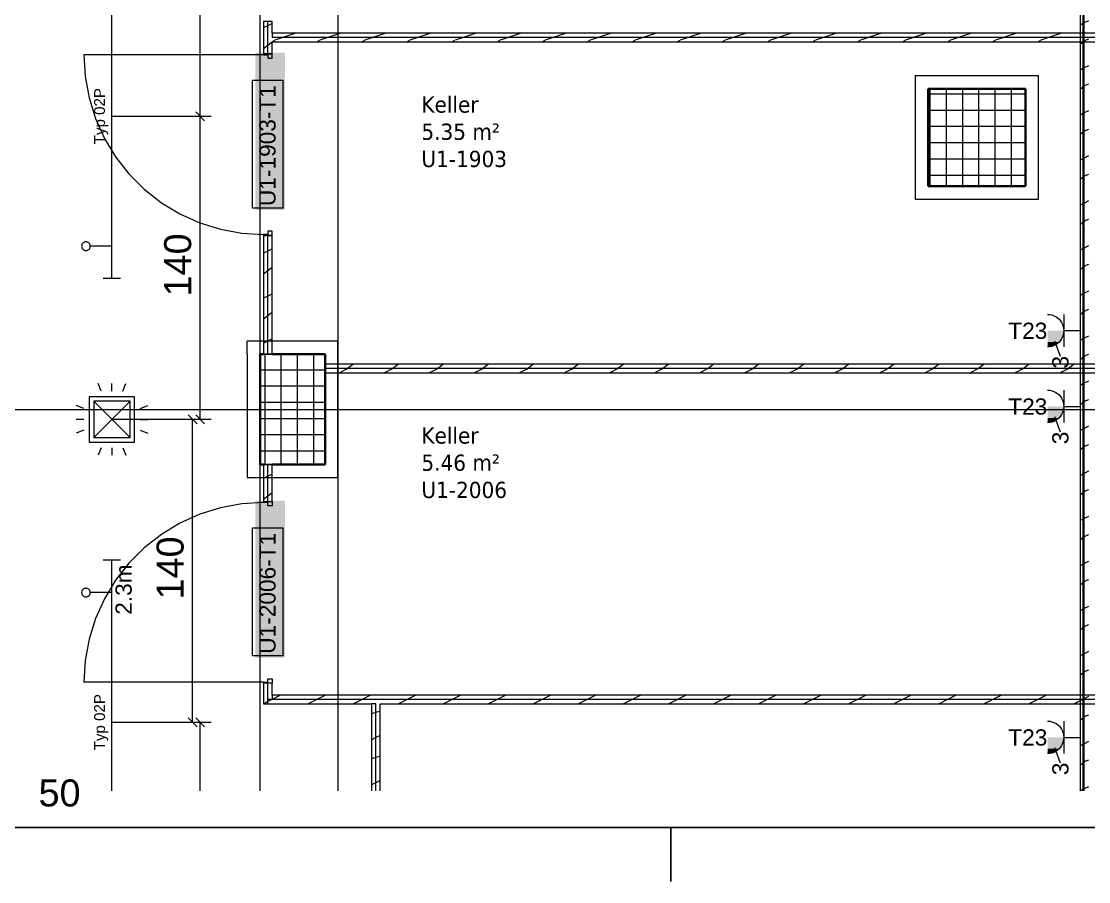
# Model space of a CAD drawing. Extents: x -1067 to 613, y -179 to 712.
# Drawn here: x -77.5 to 21.2, y -179.5 to -100 of the extents above; entities that cross this region are included whole.
import ezdxf
from ezdxf.lldxf.tags import DXFTag

# ---------------------------------------------------------------- set-up
doc = ezdxf.new("R2010")
doc.units = 0
doc.layers.get('0').update_dxf_attribs({"lineweight": 13})
for name, color, linetype, lineweight in [('A-AREA-____-IDEN', 7, 'Continuous', 5), ('A-DOOR-____-IDEN', 7, 'Continuous', 5), ('A-DOOR-FRAM-MCUT', 7, 'Continuous', 9), ('A-DOOR-OPNG-OTLN', 7, 'Continuous', 9), ('A-FLOR-____-OVHD', 7, 'Strichpunkt - Fein', 9), ('A-WALL-____-MCUT', 7, 'Continuous', 35), ('A-WALL-____-PATT', 7, 'Continuous', 35), ('A-WALL-FNSH-MCUT', 7, 'Continuous', 35), ('S-COLS-____-MCUT', 7, 'Continuous', 35), ('S-COLS-____-OTLN', 7, 'Continuous', 9), ('S-GRID-____-OTLN', 7, 'Continuous', 5)]:
    doc.layers.add(name, color=color, linetype=linetype, lineweight=lineweight)
for name, color, linetype, lineweight, true_color in [('A-DETL-____-OTLN', 5, 'Continuous', 9, 0x0000ff), ('EL01_VVV_Mass', 7, 'Continuous', 13, 0xb2b200), ('EL01_WAN_Kraft', 1, 'Continuous', 13, 0xff0000), ('EL01_WAN_Leuchten', 7, 'Continuous', 13, 0x0080ff), ('EL01_WAN_Leuchtentyp', 7, 'Continuous', 13, 0x0099ff), ('EL01_WAN_Licht', 7, 'Continuous', 13, 0x0080ff)]:
    doc.layers.add(name, color=color, linetype=linetype, lineweight=lineweight, true_color=true_color)
doc.styles.get("Standard").update_dxf_attribs({"font": 'arial.ttf'})
tags = doc.linetypes.add('_Rasterlinie_', pattern=[0.375, 0.2, -0.05, 0.075, -0.05]).pattern_tags.tags
tags[10:11] = [DXFTag(74, 4), DXFTag(75, 0), DXFTag(340, '0'), DXFTag(46, 1.0), DXFTag(50, 0.0), DXFTag(44, 0.0), DXFTag(45, 0.0)]
tags[8:9] = [DXFTag(74, 4), DXFTag(75, 0), DXFTag(340, '0'), DXFTag(46, 1.0), DXFTag(50, 0.0), DXFTag(44, 0.0), DXFTag(45, 0.0)]
tags[6:7] = [DXFTag(74, 4), DXFTag(75, 0), DXFTag(340, '0'), DXFTag(46, 1.0), DXFTag(50, 0.0), DXFTag(44, 0.0), DXFTag(45, 0.0)]
tags[4:5] = [DXFTag(74, 4), DXFTag(75, 0), DXFTag(340, '0'), DXFTag(46, 1.0), DXFTag(50, 0.0), DXFTag(44, 0.0), DXFTag(45, 0.0)]
tags = doc.linetypes.add('_Strichliert - Fein_', pattern=[0.15, 0.1, -0.05]).pattern_tags.tags
tags[6:7] = [DXFTag(74, 4), DXFTag(75, 0), DXFTag(340, '0'), DXFTag(46, 1.0), DXFTag(50, 0.0), DXFTag(44, 0.0), DXFTag(45, 0.0)]
tags[4:5] = [DXFTag(74, 4), DXFTag(75, 0), DXFTag(340, '0'), DXFTag(46, 1.0), DXFTag(50, 0.0), DXFTag(44, 0.0), DXFTag(45, 0.0)]
tags = doc.linetypes.add('Strichpunkt - Fein', pattern=[0.2, 0.1, -0.05, 0, -0.05]).pattern_tags.tags
tags[10:11] = [DXFTag(74, 4), DXFTag(75, 0), DXFTag(340, '0'), DXFTag(46, 1.0), DXFTag(50, 0.0), DXFTag(44, 0.0), DXFTag(45, 0.0)]
tags[8:9] = [DXFTag(74, 4), DXFTag(75, 0), DXFTag(340, '0'), DXFTag(46, 1.0), DXFTag(50, 0.0), DXFTag(44, 0.0), DXFTag(45, 0.0)]
tags[6:7] = [DXFTag(74, 4), DXFTag(75, 0), DXFTag(340, '0'), DXFTag(46, 1.0), DXFTag(50, 0.0), DXFTag(44, 0.0), DXFTag(45, 0.0)]
tags[4:5] = [DXFTag(74, 4), DXFTag(75, 0), DXFTag(340, '0'), DXFTag(46, 1.0), DXFTag(50, 0.0), DXFTag(44, 0.0), DXFTag(45, 0.0)]

# ---------------------------------------------------------------- blocks, each defined once
blk = doc.blocks.new('Referenz-A0UNPC4Q6I', base_point=(-1062.181, -175.856))
at = {"layer": 'A-DETL-____-OTLN', "color": 0, "linetype": '_Strichliert - Fein_', "ltscale": 0.13}
blk.add_line((-56.597, -130.724), (-56.597, -129.524), dxfattribs=at)
at = {"layer": 'A-DOOR-____-IDEN', "color": 0, "linetype": 'Continuous', "ltscale": 0.13}
for p, q in [((-56.088, -117.225), (-56.088, -105.385)), ((-56.088, -105.385), (-53.308, -105.385)), ((-53.308, -105.385), (-53.308, -117.225)), ((-53.308, -117.225), (-56.088, -117.225)), ((-56.088, -158.607), (-56.088, -146.767)), ((-56.088, -146.767), (-53.308, -146.767)), ((-53.308, -146.767), (-53.308, -158.607)), ((-53.308, -158.607), (-56.088, -158.607))]:
    blk.add_line(p, q, dxfattribs=at)
at = {"layer": 'A-DOOR-____-IDEN', "color": 7, "linetype": 'Continuous', "ltscale": 0.13, "true_color": 0xffffff}
for points in [[(-55.845, -117.4), (-53.086, -117.4), (-55.845, -102.861)], [(-53.086, -117.4), (-55.845, -102.861), (-53.086, -102.861)], [(-55.845, -158.782), (-53.086, -158.782), (-55.845, -144.243)], [(-53.086, -158.782), (-55.845, -144.243), (-53.086, -144.243)]]:
    blk.add_solid(points, dxfattribs=at)
at = {"layer": 'A-DOOR-FRAM-MCUT', "color": 0, "linetype": 'Continuous', "ltscale": 0.13}
for p, q in [((-55.097, -102.952), (-55.097, -103.052)), ((-54.297, -102.952), (-55.097, -102.952)), ((-55.097, -103.052), (-54.697, -103.052)), ((-54.697, -103.052), (-54.697, -103.352)), ((-54.697, -103.352), (-54.297, -103.352)), ((-54.297, -103.352), (-54.297, -102.952)), ((-54.297, -119.352), (-54.697, -119.352)), ((-54.697, -119.352), (-54.697, -119.652)), ((-54.297, -119.752), (-54.297, -119.352)), ((-55.097, -119.652), (-55.097, -119.752)), ((-54.697, -119.652), (-55.097, -119.652)), ((-55.097, -119.752), (-54.297, -119.752)), ((-55.097, -144.333), (-54.297, -144.333)), ((-55.097, -144.433), (-55.097, -144.333)), ((-54.697, -144.433), (-55.097, -144.433)), ((-54.697, -144.733), (-54.697, -144.433)), ((-54.297, -144.733), (-54.697, -144.733)), ((-54.297, -144.333), (-54.297, -144.733)), ((-54.697, -160.733), (-54.297, -160.733)), ((-54.697, -161.033), (-54.697, -160.733)), ((-54.297, -160.733), (-54.297, -161.133)), ((-55.097, -161.033), (-54.697, -161.033)), ((-55.097, -161.133), (-55.097, -161.033)), ((-54.297, -161.133), (-55.097, -161.133))]:
    blk.add_line(p, q, dxfattribs=at)
at = {"layer": 'A-DOOR-OPNG-OTLN', "color": 0, "linetype": 'Continuous', "ltscale": 0.13}
for p, q in [((-55.097, -103.052), (-71.697, -103.052)), ((-71.697, -103.052), (-71.576, -105.052)), ((-71.576, -105.052), (-71.215, -107.024)), ((-71.215, -107.024), (-70.618, -108.938)), ((-70.618, -108.938), (-69.796, -110.766)), ((-69.796, -110.766), (-68.759, -112.481)), ((-68.759, -112.481), (-67.522, -114.059)), ((-67.522, -114.059), (-66.105, -115.477)), ((-66.105, -115.477), (-64.527, -116.713)), ((-64.527, -116.713), (-62.811, -117.75)), ((-62.811, -117.75), (-60.983, -118.573)), ((-60.983, -118.573), (-59.07, -119.169)), ((-59.07, -119.169), (-57.098, -119.531)), ((-57.098, -119.531), (-55.097, -119.652)), ((-59.07, -144.916), (-60.983, -145.512)), ((-57.098, -144.554), (-59.07, -144.916)), ((-55.097, -144.433), (-57.098, -144.554)), ((-60.983, -145.512), (-62.811, -146.335)), ((-62.811, -146.335), (-64.527, -147.372)), ((-64.527, -147.372), (-66.105, -148.608)), ((-66.105, -148.608), (-67.522, -150.026)), ((-67.522, -150.026), (-68.759, -151.604)), ((-68.759, -151.604), (-69.796, -153.319)), ((-69.796, -153.319), (-70.618, -155.147)), ((-70.618, -155.147), (-71.215, -157.061)), ((-71.215, -157.061), (-71.576, -159.032)), ((-71.576, -159.032), (-71.697, -161.033)), ((-55.097, -161.033), (-71.697, -161.033))]:
    blk.add_line(p, q, dxfattribs=at)
at = {"layer": 'A-FLOR-____-OVHD', "color": 0, "linetype": 'Strichpunkt - Fein', "ltscale": 0.13}
for p, q in [((-48.197, 288.576), (-48.197, -171.085)), ((16.553, -104.974), (5.153, -104.974)), ((5.153, -104.974), (5.153, -116.374)), ((16.553, -116.374), (16.553, -104.974)), ((5.153, -116.374), (16.553, -116.374)), ((-48.197, -129.524), (-56.597, -129.524)), ((-48.197, -142.124), (-48.197, -129.524)), ((-56.597, -130.724), (-56.597, -142.124)), ((-56.597, -142.124), (-48.197, -142.124))]:
    blk.add_line(p, q, dxfattribs=at)
at = {"layer": 'A-WALL-____-MCUT', "color": 0, "linetype": 'Continuous', "lineweight": 9, "ltscale": 0.13}
for p, q in [((20.803, -171.085), (20.803, -14.624)), ((-54.697, -102.952), (-54.697, -99.952)), ((-54.297, -101.052), (-54.297, -101.452)), ((100.103, -101.452), (-54.297, -101.452)), ((-54.697, -130.724), (-54.697, -119.752)), ((-55.097, -130.724), (-54.297, -130.724)), ((100.103, -132.042), (-49.397, -132.042)), ((-54.297, -140.924), (-55.097, -140.924)), ((-54.697, -144.333), (-54.697, -140.924)), ((-54.697, -163.033), (-54.697, -161.133)), ((100.103, -162.633), (-54.697, -162.633)), ((-54.297, -162.233), (-54.297, -162.633)), ((-44.697, -163.033), (-45.097, -163.033)), ((-44.697, -171.085), (-44.697, -163.033))]:
    blk.add_line(p, q, dxfattribs=at)
at = {"layer": 'A-WALL-____-PATT', "color": 0, "linetype": 'Continuous', "lineweight": 9, "ltscale": 0.13}
for p, q in [((-54.697, -100.356), (-55.097, -100.556)), ((-54.297, -100.156), (-54.697, -100.356)), ((20.803, -100.09), (20.403, -100.29)), ((21.203, -99.89), (20.803, -100.09)), ((-53.295, -101.452), (-54.038, -101.699)), ((-52.095, -101.052), (-53.295, -101.452)), ((-49.131, -101.452), (-49.873, -101.699)), ((-47.931, -101.052), (-49.131, -101.452)), ((-44.966, -101.452), (-45.708, -101.699)), ((-43.766, -101.052), (-44.966, -101.452)), ((-40.801, -101.452), (-41.543, -101.699)), ((-39.601, -101.052), (-40.801, -101.452)), ((-36.636, -101.452), (-37.378, -101.699)), ((-35.436, -101.052), (-36.636, -101.452)), ((-32.472, -101.452), (-33.212, -101.698)), ((-31.272, -101.052), (-32.472, -101.452)), ((-28.307, -101.452), (-29.047, -101.698)), ((-27.107, -101.052), (-28.307, -101.452)), ((-24.142, -101.452), (-24.882, -101.698)), ((-22.942, -101.052), (-24.142, -101.452)), ((-19.978, -101.452), (-20.717, -101.698)), ((-18.778, -101.052), (-19.978, -101.452)), ((-15.813, -101.452), (-16.552, -101.698)), ((-14.613, -101.052), (-15.813, -101.452)), ((-11.648, -101.452), (-12.387, -101.698)), ((-10.448, -101.052), (-11.648, -101.452)), ((-7.483, -101.452), (-8.222, -101.698)), ((-6.283, -101.052), (-7.483, -101.452)), ((-3.319, -101.452), (-4.057, -101.698)), ((-2.119, -101.052), (-3.319, -101.452)), ((0.846, -101.452), (0.108, -101.697)), ((2.046, -101.052), (0.846, -101.452)), ((5.011, -101.452), (4.273, -101.697)), ((6.211, -101.052), (5.011, -101.452)), ((9.175, -101.452), (8.439, -101.697)), ((10.375, -101.052), (9.175, -101.452)), ((13.34, -101.452), (12.604, -101.697)), ((14.54, -101.052), (13.34, -101.452)), ((17.505, -101.452), (16.769, -101.697)), ((18.705, -101.052), (17.505, -101.452)), ((21.203, -101.607), (20.934, -101.697)), ((-54.697, -102.184), (-55.097, -102.484)), ((-54.297, -101.884), (-54.697, -102.184)), ((-54.074, -101.717), (-54.254, -101.852)), ((-49.909, -101.716), (-50.089, -101.852)), ((-45.743, -101.716), (-45.924, -101.852)), ((-41.578, -101.716), (-41.759, -101.852)), ((-37.413, -101.716), (-37.594, -101.852)), ((-33.247, -101.715), (-33.429, -101.852)), ((-29.082, -101.715), (-29.264, -101.852)), ((-24.917, -101.715), (-25.099, -101.852)), ((-20.752, -101.715), (-20.934, -101.852)), ((-16.586, -101.714), (-16.769, -101.852)), ((-12.421, -101.714), (-12.604, -101.852)), ((-8.256, -101.714), (-8.439, -101.852)), ((-4.09, -101.714), (-4.274, -101.852)), ((0.075, -101.713), (-0.109, -101.852)), ((4.24, -101.713), (4.056, -101.852)), ((8.406, -101.713), (8.221, -101.852)), ((12.571, -101.713), (12.386, -101.852)), ((16.736, -101.712), (16.551, -101.852)), ((20.803, -101.786), (20.403, -102.086)), ((20.902, -101.712), (20.803, -101.786)), ((20.803, -104.255), (20.403, -104.455)), ((21.203, -104.055), (20.803, -104.255)), ((20.803, -105.951), (20.403, -106.251)), ((20.902, -105.877), (20.803, -105.951)), ((21.203, -105.772), (20.934, -105.861)), ((20.803, -108.42), (20.403, -108.62)), ((21.203, -108.22), (20.803, -108.42)), ((20.803, -110.116), (20.403, -110.416)), ((20.903, -110.041), (20.803, -110.116)), ((21.203, -109.936), (20.934, -110.026)), ((21.203, -112.384), (20.803, -112.584)), ((20.803, -112.584), (20.403, -112.784)), ((20.803, -114.281), (20.403, -114.581)), ((20.903, -114.206), (20.803, -114.281)), ((21.203, -114.101), (20.934, -114.191)), ((20.803, -116.749), (20.403, -116.949)), ((21.203, -116.549), (20.803, -116.749)), ((20.904, -118.371), (20.803, -118.446)), ((21.203, -118.266), (20.935, -118.355)), ((20.803, -118.446), (20.403, -118.746)), ((-54.697, -121.18), (-55.097, -121.38)), ((-54.297, -120.98), (-54.697, -121.18)), ((20.803, -120.914), (20.403, -121.114)), ((21.203, -120.714), (20.803, -120.914)), ((-54.697, -123.009), (-55.097, -123.309)), ((-54.297, -122.709), (-54.697, -123.009)), ((20.803, -122.611), (20.403, -122.911)), ((20.904, -122.535), (20.803, -122.611)), ((21.203, -122.431), (20.935, -122.52)), ((-54.297, -125.145), (-54.697, -125.345)), ((20.803, -125.079), (20.403, -125.279)), ((21.203, -124.879), (20.803, -125.079)), ((-54.697, -125.345), (-55.097, -125.545)), ((-54.697, -127.174), (-55.097, -127.474)), ((-54.297, -126.874), (-54.697, -127.174)), ((20.803, -126.776), (20.403, -127.076)), ((20.905, -126.7), (20.803, -126.776)), ((21.203, -126.595), (20.935, -126.685)), ((20.803, -129.244), (20.403, -129.444)), ((21.203, -129.044), (20.803, -129.244)), ((-54.697, -129.51), (-55.097, -129.71)), ((-54.297, -129.31), (-54.697, -129.51)), ((20.803, -130.941), (20.403, -131.241)), ((20.905, -130.865), (20.803, -130.941)), ((21.203, -130.76), (20.935, -130.849)), ((-47.341, -132.079), (-48.067, -132.442)), ((-47.305, -132.042), (-47.406, -132.118)), ((-46.772, -131.642), (-47.305, -132.042)), ((-43.176, -132.079), (-43.902, -132.442)), ((-43.14, -132.042), (-43.241, -132.118)), ((-42.607, -131.642), (-43.14, -132.042)), ((-39.011, -132.079), (-39.738, -132.442)), ((-38.975, -132.042), (-39.075, -132.117)), ((-38.442, -131.642), (-38.975, -132.042)), ((-34.846, -132.079), (-35.573, -132.442)), ((-34.81, -132.042), (-34.91, -132.117)), ((-34.277, -131.642), (-34.81, -132.042)), ((-30.682, -132.079), (-31.408, -132.442)), ((-30.645, -132.042), (-30.745, -132.117)), ((-30.112, -131.642), (-30.645, -132.042)), ((-26.517, -132.079), (-27.243, -132.442)), ((-26.48, -132.042), (-26.579, -132.117)), ((-25.947, -131.642), (-26.48, -132.042)), ((-22.352, -132.079), (-23.078, -132.442)), ((-22.315, -132.042), (-22.414, -132.116)), ((-21.782, -131.642), (-22.315, -132.042)), ((-18.187, -132.079), (-18.913, -132.442)), ((-18.15, -132.042), (-18.249, -132.116)), ((-17.617, -131.642), (-18.15, -132.042)), ((-14.022, -132.079), (-14.748, -132.442)), ((-13.985, -132.042), (-14.083, -132.116)), ((-13.452, -131.642), (-13.985, -132.042)), ((-9.857, -132.079), (-10.583, -132.442)), ((-9.82, -132.042), (-9.918, -132.116)), ((-9.287, -131.642), (-9.82, -132.042)), ((-5.692, -132.079), (-6.418, -132.442)), ((-5.655, -132.042), (-5.753, -132.115)), ((-5.122, -131.642), (-5.655, -132.042)), ((-1.527, -132.079), (-2.253, -132.442)), ((-1.49, -132.042), (-1.587, -132.115)), ((-0.957, -131.642), (-1.49, -132.042)), ((2.638, -132.079), (1.912, -132.442)), ((2.675, -132.042), (2.578, -132.115)), ((3.208, -131.642), (2.675, -132.042)), ((6.803, -132.079), (6.076, -132.442)), ((6.84, -132.042), (6.743, -132.115)), ((7.373, -131.642), (6.84, -132.042)), ((10.967, -132.079), (10.241, -132.442)), ((11.005, -132.042), (10.909, -132.114)), ((11.538, -131.642), (11.005, -132.042)), ((15.132, -132.079), (14.406, -132.442)), ((15.17, -132.042), (15.074, -132.114)), ((15.703, -131.642), (15.17, -132.042)), ((19.297, -132.079), (18.571, -132.442)), ((19.335, -132.042), (19.239, -132.114)), ((19.868, -131.642), (19.335, -132.042)), ((21.203, -133.209), (20.803, -133.409)), ((20.803, -133.409), (20.403, -133.609)), ((20.803, -135.106), (20.403, -135.406)), ((20.906, -135.029), (20.803, -135.106)), ((21.203, -134.925), (20.935, -135.014)), ((20.803, -137.574), (20.403, -137.774)), ((21.203, -137.374), (20.803, -137.574)), ((21.203, -139.09), (20.936, -139.179)), ((20.803, -139.271), (20.403, -139.571)), ((20.906, -139.194), (20.803, -139.271)), ((-54.697, -142.005), (-55.097, -142.205)), ((-54.297, -141.805), (-54.697, -142.005)), ((20.803, -141.739), (20.403, -141.939)), ((21.203, -141.539), (20.803, -141.739)), ((-54.697, -143.834), (-55.097, -144.134)), ((-54.297, -143.534), (-54.697, -143.834)), ((20.803, -143.436), (20.403, -143.736)), ((20.907, -143.358), (20.803, -143.436)), ((21.203, -143.254), (20.936, -143.343)), ((20.803, -145.904), (20.403, -146.104)), ((21.203, -145.704), (20.803, -145.904)), ((20.803, -147.601), (20.403, -147.901)), ((20.907, -147.523), (20.803, -147.601)), ((21.203, -147.419), (20.936, -147.508)), ((21.203, -149.869), (20.803, -150.069)), ((20.803, -150.069), (20.403, -150.269)), ((20.803, -151.766), (20.403, -152.066)), ((20.908, -151.688), (20.803, -151.766)), ((21.203, -151.584), (20.936, -151.673)), ((20.803, -154.233), (20.403, -154.433)), ((21.203, -154.033), (20.803, -154.233)), ((20.908, -155.852), (20.803, -155.931)), ((21.203, -155.748), (20.936, -155.837)), ((20.803, -155.931), (20.403, -156.231)), ((20.803, -158.398), (20.403, -158.598)), ((21.203, -158.198), (20.803, -158.398)), ((20.803, -160.096), (20.403, -160.396)), ((20.909, -160.017), (20.803, -160.096)), ((21.203, -159.913), (20.937, -160.002)), ((-54.306, -162.633), (-54.697, -162.829)), ((-54.297, -162.629), (-54.306, -162.633)), ((-53.506, -162.233), (-54.297, -162.629)), ((-50.141, -162.633), (-50.941, -163.033)), ((-49.341, -162.233), (-50.141, -162.633)), ((-45.976, -162.633), (-46.776, -163.033)), ((-45.176, -162.233), (-45.976, -162.633)), ((-41.811, -162.633), (-42.611, -163.033)), ((-41.011, -162.233), (-41.811, -162.633)), ((-37.646, -162.633), (-38.446, -163.033)), ((-36.846, -162.233), (-37.646, -162.633)), ((-33.481, -162.633), (-34.281, -163.033)), ((-32.681, -162.233), (-33.481, -162.633)), ((-29.316, -162.633), (-30.116, -163.033)), ((-28.516, -162.233), (-29.316, -162.633)), ((-25.151, -162.633), (-25.951, -163.033)), ((-24.351, -162.233), (-25.151, -162.633)), ((-20.986, -162.633), (-21.786, -163.033)), ((-20.186, -162.233), (-20.986, -162.633)), ((-16.821, -162.633), (-17.621, -163.033)), ((-16.021, -162.233), (-16.821, -162.633)), ((-12.656, -162.633), (-13.456, -163.033)), ((-11.856, -162.233), (-12.656, -162.633)), ((-8.492, -162.633), (-9.292, -163.033)), ((-7.692, -162.233), (-8.492, -162.633)), ((-4.327, -162.633), (-5.127, -163.033)), ((-3.527, -162.233), (-4.327, -162.633)), ((-0.162, -162.633), (-0.962, -163.033)), ((0.638, -162.233), (-0.162, -162.633)), ((4.003, -162.633), (3.203, -163.033)), ((4.803, -162.233), (4.003, -162.633)), ((8.168, -162.633), (7.368, -163.033)), ((8.968, -162.233), (8.168, -162.633)), ((12.333, -162.633), (11.533, -163.033)), ((13.133, -162.233), (12.333, -162.633)), ((16.498, -162.633), (15.698, -163.033)), ((17.298, -162.233), (16.498, -162.633)), ((20.403, -162.763), (19.863, -163.033)), ((20.803, -162.563), (20.403, -162.763)), ((21.203, -162.363), (20.803, -162.563)), ((-54.697, -162.829), (-55.097, -163.029)), ((-44.297, -163.699), (-44.697, -163.833)), ((-44.697, -163.833), (-45.097, -163.966)), ((20.803, -164.261), (20.403, -164.561)), ((20.909, -164.182), (20.803, -164.261)), ((21.203, -164.078), (20.937, -164.167)), ((-44.697, -166.159), (-45.097, -166.359)), ((-44.297, -165.959), (-44.697, -166.159)), ((20.803, -166.728), (20.403, -166.928)), ((21.203, -166.528), (20.803, -166.728)), ((-44.697, -167.997), (-45.097, -168.131)), ((-44.297, -167.864), (-44.697, -167.997)), ((20.803, -168.426), (20.403, -168.726)), ((20.909, -168.346), (20.803, -168.426)), ((21.203, -168.243), (20.937, -168.331)), ((-44.697, -170.324), (-45.097, -170.524)), ((-44.297, -170.124), (-44.697, -170.324)), ((21.203, -170.693), (20.803, -170.893)), ((20.803, -170.893), (20.419, -171.085))]:
    blk.add_line(p, q, dxfattribs=at)
at = {"layer": 'A-WALL-FNSH-MCUT', "color": 0, "linetype": 'Continuous', "lineweight": 9, "ltscale": 0.13}
for p, q in [((20.403, -14.624), (20.403, -171.085)), ((-55.097, -99.952), (-55.097, -102.952)), ((-54.297, -99.952), (-55.097, -99.952)), ((-54.297, -101.052), (-54.297, -99.952)), ((100.103, -101.052), (-54.297, -101.052)), ((-54.297, -102.952), (-54.297, -101.852)), ((-54.297, -101.852), (100.103, -101.852)), ((-55.097, -102.952), (-54.297, -102.952)), ((-55.097, -119.752), (-55.097, -130.724)), ((-54.297, -119.752), (-55.097, -119.752)), ((-54.297, -130.724), (-54.297, -119.752)), ((100.103, -131.642), (-49.397, -131.642)), ((-49.397, -131.642), (-49.397, -132.442)), ((-49.397, -132.442), (100.103, -132.442)), ((-55.097, -140.924), (-55.097, -144.333)), ((-54.297, -144.333), (-54.297, -140.924)), ((-55.097, -144.333), (-54.297, -144.333)), ((-55.097, -161.133), (-55.097, -163.033)), ((-54.297, -161.133), (-55.097, -161.133)), ((-54.297, -162.233), (-54.297, -161.133)), ((100.103, -162.233), (-54.297, -162.233)), ((-55.097, -163.033), (-45.097, -163.033)), ((-45.097, -163.033), (-45.097, -171.085)), ((-44.297, -163.033), (100.103, -163.033)), ((-44.297, -171.085), (-44.297, -163.033))]:
    blk.add_line(p, q, dxfattribs=at)
at = {"layer": 'S-COLS-____-MCUT', "color": 0, "linetype": 'Continuous', "ltscale": 0.35}
for p, q in [((6.353, -106.174), (6.353, -115.174)), ((15.353, -106.174), (6.353, -106.174)), ((15.353, -115.174), (15.353, -106.174)), ((6.353, -115.174), (15.353, -115.174)), ((-55.097, -130.724), (-55.397, -130.724)), ((-55.397, -130.724), (-55.397, -140.924)), ((-49.397, -130.724), (-54.297, -130.724)), ((-49.397, -140.924), (-49.397, -130.724)), ((-55.397, -140.924), (-55.097, -140.924)), ((-54.297, -140.924), (-49.397, -140.924))]:
    blk.add_line(p, q, dxfattribs=at)
at = {"layer": 'S-COLS-____-OTLN', "color": 0, "linetype": 'Continuous', "ltscale": 0.13}
for p, q in [((6.563, -115.174), (6.563, -106.174)), ((8.063, -115.174), (8.063, -106.174)), ((9.563, -115.174), (9.563, -106.174)), ((11.063, -115.174), (11.063, -106.174)), ((12.563, -115.174), (12.563, -106.174)), ((14.063, -115.174), (14.063, -106.174)), ((6.353, -106.655), (15.353, -106.655)), ((6.353, -108.155), (15.353, -108.155)), ((6.353, -109.655), (15.353, -109.655)), ((6.353, -111.155), (15.353, -111.155)), ((6.353, -112.655), (15.353, -112.655)), ((6.353, -114.155), (15.353, -114.155)), ((-54.697, -130.724), (-55.097, -130.724)), ((-54.937, -140.924), (-54.937, -130.724)), ((-54.297, -130.724), (-54.697, -130.724)), ((-53.437, -140.924), (-53.437, -130.724)), ((-51.937, -140.924), (-51.937, -130.724)), ((-50.437, -140.924), (-50.437, -130.724)), ((-55.397, -132.155), (-49.397, -132.155)), ((-55.397, -133.655), (-49.397, -133.655)), ((-55.397, -135.155), (-49.397, -135.155)), ((-55.397, -136.655), (-49.397, -136.655)), ((-55.397, -138.155), (-49.397, -138.155)), ((-55.397, -139.655), (-49.397, -139.655)), ((-55.097, -140.924), (-54.697, -140.924)), ((-54.697, -140.924), (-54.297, -140.924))]:
    blk.add_line(p, q, dxfattribs=at)
at = {"layer": 'S-GRID-____-OTLN', "color": 0, "linetype": '_Rasterlinie_', "ltscale": 0.13}
for p, q in [((-55.397, -171.085), (-55.397, 546.376)), ((20.703, -171.085), (20.703, 546.376)), ((-117.097, -135.824), (198.844, -135.824))]:
    blk.add_line(p, q, dxfattribs=at)
at = {"layer": 'A-AREA-____-IDEN', "color": 0, "linetype": 'Continuous', "ltscale": 0.13, "char_height": 1.5, "attachment_point": 1}
for s, insert in [('{\\W0.9;\\fVerdana;Keller}', (-40.484, -106.891)), ('{\\W0.9;\\fVerdana;5.35 m²}', (-40.484, -109.405)), ('{\\W0.9;\\fVerdana;U1-1903}', (-40.484, -111.918)), ('{\\W0.9;\\fVerdana;Keller}', (-40.484, -137.482)), ('{\\W0.9;\\fVerdana;5.46 m²}', (-40.484, -139.995)), ('{\\W0.9;\\fVerdana;U1-2006}', (-40.484, -142.509))]:
    blk.add_mtext(s, dxfattribs=dict(at, insert=insert))
at = {"layer": 'A-DOOR-____-IDEN', "color": 0, "linetype": 'Continuous', "ltscale": 0.13, "char_height": 1.5, "attachment_point": 1, "rotation": 90}
for s, insert in [('{\\fArial;U1-1903-T1}', (-55.47, -117.025)), ('{\\fArial;U1-2006-T1}', (-55.47, -158.407))]:
    blk.add_mtext(s, dxfattribs=dict(at, insert=insert))
blk = doc.blocks.new('Maß-A0UNPCBE6I', base_point=(-75.881, -172.522))
at = {"color": 0, "lineweight": -2}
blk.add_line((-69.095, -171.085), (-69.095, -164.751), dxfattribs=at)
at = {"color": 0, "lineweight": -2, "insert": (-75.881, -170.022), "char_height": 2.5, "attachment_point": 1}
blk.add_mtext('{\\fArial;50}', dxfattribs=at)
blk = doc.blocks.new('Maß-A0UNPCBO6I', base_point=(-69.095, -109.148))
at = {"color": 0, "lineweight": -2}
for p, q in [((-59.937, -52.718), (-69.095, -52.718)), ((-61.35, -52.304), (-60.523, -53.132)), ((-60.937, -108.735), (-60.937, -52.718)), ((-61.35, -108.321), (-60.523, -109.148)), ((-59.937, -108.735), (-69.095, -108.735))]:
    blk.add_line(p, q, dxfattribs=at)
at = {"color": 0, "lineweight": -2, "insert": (-64.27, -83.508), "char_height": 2.5, "attachment_point": 1, "rotation": 90}
blk.add_mtext('{\\fArial;280}', dxfattribs=at)
blk = doc.blocks.new('Steckdose T23_ AP_ 3-fach-A0UNPCCS6I', base_point=(13.773, -139.042))
at = {"color": 0, "lineweight": -2}
for p, q in [((17.405, -134.042), (17.601, -134.055)), ((17.601, -134.055), (17.793, -134.094)), ((17.793, -134.094), (17.979, -134.157)), ((17.979, -134.157), (18.155, -134.243)), ((18.905, -134.042), (18.905, -137.042)), ((18.155, -134.243), (18.318, -134.352)), ((18.318, -134.352), (18.466, -134.482)), ((18.466, -134.482), (18.595, -134.629)), ((18.595, -134.629), (18.704, -134.792)), ((18.704, -134.792), (18.791, -134.968)), ((18.791, -134.968), (18.854, -135.154)), ((18.854, -135.154), (18.892, -135.347)), ((18.791, -136.116), (18.704, -136.292)), ((18.854, -135.931), (18.791, -136.116)), ((18.892, -135.738), (18.854, -135.931)), ((18.892, -135.347), (18.905, -135.542)), ((18.905, -135.542), (18.892, -135.738)), ((18.905, -135.542), (20.405, -135.542)), ((17.601, -137.03), (17.405, -137.042)), ((17.793, -136.991), (17.601, -137.03)), ((17.979, -136.928), (17.793, -136.991)), ((18.155, -136.842), (17.979, -136.928)), ((18.051, -136.469), (18.559, -137.885)), ((18.318, -136.732), (18.155, -136.842)), ((18.466, -136.603), (18.318, -136.732)), ((18.595, -136.456), (18.466, -136.603)), ((18.704, -136.292), (18.595, -136.456))]:
    blk.add_line(p, q, dxfattribs=at)
for points in [[(18.854, -135.931), (17.405, -135.931), (18.905, -135.542)], [(17.405, -135.931), (18.905, -135.542), (17.405, -135.542)], [(18.704, -136.292), (17.405, -136.292), (18.854, -135.931)], [(17.405, -136.292), (18.854, -135.931), (17.405, -135.931)], [(18.466, -136.603), (17.405, -136.603), (18.704, -136.292)], [(17.405, -136.603), (18.704, -136.292), (17.405, -136.292)], [(18.155, -136.842), (17.405, -136.842), (18.466, -136.603)], [(17.405, -136.842), (18.466, -136.603), (17.405, -136.603)], [(17.793, -136.991), (17.405, -136.991), (18.155, -136.842)], [(17.405, -136.991), (18.155, -136.842), (17.405, -136.842)], [(17.405, -137.042), (17.793, -136.991), (17.405, -136.991)]]:
    blk.add_solid(points, dxfattribs=at)
at = {"color": 0, "lineweight": -2, "insert": (13.773, -134.801), "char_height": 1.5, "attachment_point": 1}
blk.add_mtext('{\\fArial;T23}', dxfattribs=at)
at = {"color": 0, "lineweight": -2, "insert": (17.836, -139.042), "char_height": 1.5, "attachment_point": 1, "rotation": 90}
blk.add_mtext('{\\fArial;3}', dxfattribs=at)
blk = doc.blocks.new('Steckdose T23_ AP_ 3-fach-A0UNPCMC6I', base_point=(13.773, -132.042))
at = {"color": 0, "lineweight": -2}
for p, q in [((17.405, -127.042), (17.601, -127.055)), ((17.601, -127.055), (17.793, -127.094)), ((17.793, -127.094), (17.979, -127.157)), ((17.979, -127.157), (18.155, -127.243)), ((18.155, -127.243), (18.318, -127.352)), ((18.905, -127.042), (18.905, -130.042)), ((18.318, -127.352), (18.466, -127.482)), ((18.466, -127.482), (18.595, -127.629)), ((18.595, -127.629), (18.704, -127.792)), ((18.704, -127.792), (18.791, -127.968)), ((18.791, -127.968), (18.854, -128.154)), ((18.854, -128.154), (18.892, -128.347)), ((18.791, -129.116), (18.704, -129.292)), ((18.854, -128.931), (18.791, -129.116)), ((18.892, -128.738), (18.854, -128.931)), ((18.892, -128.347), (18.905, -128.542)), ((18.905, -128.542), (18.892, -128.738)), ((18.905, -128.542), (20.405, -128.542)), ((17.601, -130.03), (17.405, -130.042)), ((17.793, -129.991), (17.601, -130.03)), ((17.979, -129.928), (17.793, -129.991)), ((18.155, -129.842), (17.979, -129.928)), ((18.051, -129.469), (18.559, -130.885)), ((18.318, -129.732), (18.155, -129.842)), ((18.466, -129.603), (18.318, -129.732)), ((18.595, -129.456), (18.466, -129.603)), ((18.704, -129.292), (18.595, -129.456))]:
    blk.add_line(p, q, dxfattribs=at)
for points in [[(18.854, -128.931), (17.405, -128.931), (18.905, -128.542)], [(17.405, -128.931), (18.905, -128.542), (17.405, -128.542)], [(18.704, -129.292), (17.405, -129.292), (18.854, -128.931)], [(17.405, -129.292), (18.854, -128.931), (17.405, -128.931)], [(18.466, -129.603), (17.405, -129.603), (18.704, -129.292)], [(17.405, -129.603), (18.704, -129.292), (17.405, -129.292)], [(18.155, -129.842), (17.405, -129.842), (18.466, -129.603)], [(17.405, -129.842), (18.466, -129.603), (17.405, -129.603)], [(17.793, -129.991), (17.405, -129.991), (18.155, -129.842)], [(17.405, -129.991), (18.155, -129.842), (17.405, -129.842)], [(17.405, -130.042), (17.793, -129.991), (17.405, -129.991)]]:
    blk.add_solid(points, dxfattribs=at)
at = {"color": 0, "lineweight": -2, "insert": (13.773, -127.801), "char_height": 1.5, "attachment_point": 1}
blk.add_mtext('{\\fArial;T23}', dxfattribs=at)
at = {"color": 0, "lineweight": -2, "insert": (17.836, -132.042), "char_height": 1.5, "attachment_point": 1, "rotation": 90}
blk.add_mtext('{\\fArial;3}', dxfattribs=at)
blk = doc.blocks.new('Steckdose T23_ AP_ 3-fach-A0UNPCOY6I', base_point=(13.773, -169.633))
at = {"color": 0, "lineweight": -2}
for p, q in [((17.405, -164.633), (17.601, -164.646)), ((17.601, -164.646), (17.793, -164.684)), ((17.793, -164.684), (17.979, -164.748)), ((17.979, -164.748), (18.155, -164.834)), ((18.905, -164.633), (18.905, -167.633)), ((18.155, -164.834), (18.318, -164.943)), ((18.318, -164.943), (18.466, -165.073)), ((18.466, -165.073), (18.595, -165.22)), ((18.595, -165.22), (18.704, -165.383)), ((18.704, -165.383), (18.791, -165.559)), ((18.791, -165.559), (18.854, -165.745)), ((18.854, -165.745), (18.892, -165.938)), ((18.791, -166.707), (18.704, -166.883)), ((18.854, -166.522), (18.791, -166.707)), ((18.892, -166.329), (18.854, -166.522)), ((18.892, -165.938), (18.905, -166.133)), ((18.905, -166.133), (18.892, -166.329)), ((18.905, -166.133), (20.405, -166.133)), ((17.601, -167.621), (17.405, -167.633)), ((17.793, -167.582), (17.601, -167.621)), ((17.979, -167.519), (17.793, -167.582)), ((18.155, -167.432), (17.979, -167.519)), ((18.051, -167.059), (18.559, -168.476)), ((18.318, -167.323), (18.155, -167.432)), ((18.466, -167.194), (18.318, -167.323)), ((18.595, -167.047), (18.466, -167.194)), ((18.704, -166.883), (18.595, -167.047))]:
    blk.add_line(p, q, dxfattribs=at)
for points in [[(18.854, -166.522), (17.405, -166.522), (18.905, -166.133)], [(17.405, -166.522), (18.905, -166.133), (17.405, -166.133)], [(18.704, -166.883), (17.405, -166.883), (18.854, -166.522)], [(17.405, -166.883), (18.854, -166.522), (17.405, -166.522)], [(18.466, -167.194), (17.405, -167.194), (18.704, -166.883)], [(17.405, -167.194), (18.704, -166.883), (17.405, -166.883)], [(18.155, -167.432), (17.405, -167.432), (18.466, -167.194)], [(17.405, -167.432), (18.466, -167.194), (17.405, -167.194)], [(17.793, -167.582), (17.405, -167.582), (18.155, -167.432)], [(17.405, -167.582), (18.155, -167.432), (17.405, -167.432)], [(17.405, -167.633), (17.793, -167.582), (17.405, -167.582)]]:
    blk.add_solid(points, dxfattribs=at)
at = {"color": 0, "lineweight": -2, "insert": (13.773, -165.392), "char_height": 1.5, "attachment_point": 1}
blk.add_mtext('{\\fArial;T23}', dxfattribs=at)
at = {"color": 0, "lineweight": -2, "insert": (17.836, -169.633), "char_height": 1.5, "attachment_point": 1, "rotation": 90}
blk.add_mtext('{\\fArial;3}', dxfattribs=at)
blk = doc.blocks.new('Maß-A0UNPCT06I', base_point=(-69.095, -165.165))
at = {"color": 0, "lineweight": -2}
for p, q in [((-60.637, -136.743), (-69.095, -136.743)), ((-62.05, -136.329), (-61.223, -137.157)), ((-61.637, -164.751), (-61.637, -136.743)), ((-60.637, -164.751), (-69.095, -164.751)), ((-62.05, -164.338), (-61.223, -165.165))]:
    blk.add_line(p, q, dxfattribs=at)
at = {"color": 0, "lineweight": -2, "insert": (-64.97, -153.386), "char_height": 2.5, "attachment_point": 1, "rotation": 90}
blk.add_mtext('{\\fArial;140}', dxfattribs=at)
blk = doc.blocks.new('Bewegungsmelder UP-A0UNPD386I', base_point=(-72.417, -140.065))
at = {"color": 0, "lineweight": -2}
for p, q in [((-70.099, -134.129), (-70.371, -133.421)), ((-69.095, -134.129), (-69.095, -133.421)), ((-68.091, -134.129), (-67.819, -133.421)), ((-71.195, -134.643), (-71.195, -138.843)), ((-66.995, -134.643), (-71.195, -134.643)), ((-70.775, -135.063), (-70.775, -138.423)), ((-67.415, -135.063), (-70.775, -135.063)), ((-67.415, -138.423), (-70.775, -135.063)), ((-70.775, -138.423), (-67.415, -135.063)), ((-67.415, -138.423), (-67.415, -135.063)), ((-66.995, -138.843), (-66.995, -134.643)), ((-71.709, -135.739), (-72.417, -135.467)), ((-66.481, -135.739), (-65.773, -135.467)), ((-71.709, -136.743), (-72.417, -136.743)), ((-66.481, -136.743), (-65.773, -136.743)), ((-71.709, -137.747), (-72.417, -138.019)), ((-66.481, -137.747), (-65.773, -138.019)), ((-71.195, -138.843), (-66.995, -138.843)), ((-70.775, -138.423), (-67.415, -138.423)), ((-70.099, -139.357), (-70.371, -140.065)), ((-69.095, -139.357), (-69.095, -140.065)), ((-68.091, -139.357), (-67.819, -140.065))]:
    blk.add_line(p, q, dxfattribs=at)
blk = doc.blocks.new('Maß-A0UNPD3E6I', base_point=(-69.095, -137.157))
at = {"color": 0, "lineweight": -2}
for p, q in [((-61.35, -108.321), (-60.523, -109.148)), ((-59.937, -108.735), (-69.095, -108.735)), ((-60.937, -136.743), (-60.937, -108.735)), ((-59.937, -136.743), (-69.095, -136.743)), ((-61.35, -136.329), (-60.523, -137.157))]:
    blk.add_line(p, q, dxfattribs=at)
at = {"color": 0, "lineweight": -2, "insert": (-64.27, -125.378), "char_height": 2.5, "attachment_point": 1, "rotation": 90}
blk.add_mtext('{\\fArial;140}', dxfattribs=at)
blk = doc.blocks.new('Maß-A0UNPD6M6I', base_point=(-69.095, -171.085))
at = {"color": 0, "lineweight": -2}
for p, q in [((-59.937, -164.751), (-69.095, -164.751)), ((-61.35, -164.338), (-60.523, -165.165)), ((-60.937, -171.085), (-60.937, -164.751))]:
    blk.add_line(p, q, dxfattribs=at)
blk = doc.blocks.new('LED-Langfeldleuchte 37W-A0UNPDBS6I', base_point=(-71.895, -171.085))
at = {"color": 0, "lineweight": -2}
for p, q in [((-68.295, -149.751), (-69.895, -149.751)), ((-69.095, -171.085), (-69.095, -149.751)), ((-71.892, -152.699), (-71.895, -152.751)), ((-71.895, -152.751), (-71.892, -152.804)), ((-71.881, -152.648), (-71.892, -152.699)), ((-71.892, -152.804), (-71.881, -152.855)), ((-71.865, -152.598), (-71.881, -152.648)), ((-71.881, -152.855), (-71.865, -152.905)), ((-71.841, -152.551), (-71.865, -152.598)), ((-71.865, -152.905), (-71.841, -152.951)), ((-71.812, -152.508), (-71.841, -152.551)), ((-71.778, -152.469), (-71.812, -152.508)), ((-71.739, -152.434), (-71.778, -152.469)), ((-71.695, -152.405), (-71.739, -152.434)), ((-71.648, -152.382), (-71.695, -152.405)), ((-71.599, -152.365), (-71.648, -152.382)), ((-71.547, -152.355), (-71.599, -152.365)), ((-71.495, -152.351), (-71.547, -152.355)), ((-71.443, -152.355), (-71.495, -152.351)), ((-71.391, -152.365), (-71.443, -152.355)), ((-71.342, -152.382), (-71.391, -152.365)), ((-71.295, -152.405), (-71.342, -152.382)), ((-71.251, -152.434), (-71.295, -152.405)), ((-71.212, -152.469), (-71.251, -152.434)), ((-71.178, -152.508), (-71.212, -152.469)), ((-71.149, -152.551), (-71.178, -152.508)), ((-71.125, -152.598), (-71.149, -152.551)), ((-71.149, -152.951), (-71.125, -152.905)), ((-71.109, -152.648), (-71.125, -152.598)), ((-71.125, -152.905), (-71.109, -152.855)), ((-71.098, -152.699), (-71.109, -152.648)), ((-71.109, -152.855), (-71.098, -152.804)), ((-71.095, -152.751), (-71.098, -152.699)), ((-71.098, -152.804), (-71.095, -152.751)), ((-69.095, -152.751), (-71.095, -152.751)), ((-71.841, -152.951), (-71.812, -152.995)), ((-71.812, -152.995), (-71.778, -153.034)), ((-71.778, -153.034), (-71.739, -153.069)), ((-71.739, -153.069), (-71.695, -153.098)), ((-71.695, -153.098), (-71.648, -153.121)), ((-71.648, -153.121), (-71.599, -153.138)), ((-71.599, -153.138), (-71.547, -153.148)), ((-71.547, -153.148), (-71.495, -153.151)), ((-71.495, -153.151), (-71.443, -153.148)), ((-71.443, -153.148), (-71.391, -153.138)), ((-71.391, -153.138), (-71.342, -153.121)), ((-71.342, -153.121), (-71.295, -153.098)), ((-71.295, -153.098), (-71.251, -153.069)), ((-71.251, -153.069), (-71.212, -153.034)), ((-71.212, -153.034), (-71.178, -152.995)), ((-71.178, -152.995), (-71.149, -152.951))]:
    blk.add_line(p, q, dxfattribs=at)
blk = doc.blocks.new('Bemerkung 1-A0UNPDBU6I', base_point=(-70.74, -167.333))
at = {"color": 0, "lineweight": -2, "insert": (-70.74, -167.333), "char_height": 1, "attachment_point": 1, "rotation": 90}
blk.add_mtext('{\\fArial;Typ 02P}', dxfattribs=at)
blk = doc.blocks.new('Bauteilbeschriftung-A0UNPDBW6I', base_point=(-68.768, -154.804))
at = {"color": 0, "linetype": 'ByBlock', "lineweight": -2, "ltscale": 0.13, "insert": (-68.768, -154.804), "char_height": 1.5, "attachment_point": 1, "rotation": 90}
blk.add_mtext('{\\fArial;2.3m}', dxfattribs=at)
blk = doc.blocks.new('LED-Langfeldleuchte 37W-A0UNPDC86I', base_point=(-71.895, -123.735))
at = {"color": 0, "lineweight": -2}
for p, q in [((-68.295, -93.735), (-69.895, -93.735)), ((-69.095, -123.735), (-69.095, -93.735)), ((-71.892, -96.683), (-71.895, -96.735)), ((-71.881, -96.631), (-71.892, -96.683)), ((-71.865, -96.582), (-71.881, -96.631)), ((-71.841, -96.535), (-71.865, -96.582)), ((-71.812, -96.491), (-71.841, -96.535)), ((-71.778, -96.452), (-71.812, -96.491)), ((-71.739, -96.417), (-71.778, -96.452)), ((-71.695, -96.388), (-71.739, -96.417)), ((-71.648, -96.365), (-71.695, -96.388)), ((-71.599, -96.348), (-71.648, -96.365)), ((-71.547, -96.338), (-71.599, -96.348)), ((-71.495, -96.335), (-71.547, -96.338)), ((-71.443, -96.338), (-71.495, -96.335)), ((-71.391, -96.348), (-71.443, -96.338)), ((-71.342, -96.365), (-71.391, -96.348)), ((-71.295, -96.388), (-71.342, -96.365)), ((-71.251, -96.417), (-71.295, -96.388)), ((-71.212, -96.452), (-71.251, -96.417)), ((-71.178, -96.491), (-71.212, -96.452)), ((-71.149, -96.535), (-71.178, -96.491)), ((-71.125, -96.582), (-71.149, -96.535)), ((-71.109, -96.631), (-71.125, -96.582)), ((-71.098, -96.683), (-71.109, -96.631)), ((-71.095, -96.735), (-71.098, -96.683)), ((-71.895, -96.735), (-71.892, -96.787)), ((-71.892, -96.787), (-71.881, -96.838)), ((-71.881, -96.838), (-71.865, -96.888)), ((-71.865, -96.888), (-71.841, -96.935)), ((-71.841, -96.935), (-71.812, -96.978)), ((-71.812, -96.978), (-71.778, -97.018)), ((-71.778, -97.018), (-71.739, -97.052)), ((-71.739, -97.052), (-71.695, -97.081)), ((-71.695, -97.081), (-71.648, -97.104)), ((-71.648, -97.104), (-71.599, -97.121)), ((-71.599, -97.121), (-71.547, -97.131)), ((-71.547, -97.131), (-71.495, -97.135)), ((-71.495, -97.135), (-71.443, -97.131)), ((-71.443, -97.131), (-71.391, -97.121)), ((-71.391, -97.121), (-71.342, -97.104)), ((-71.342, -97.104), (-71.295, -97.081)), ((-71.295, -97.081), (-71.251, -97.052)), ((-71.251, -97.052), (-71.212, -97.018)), ((-71.212, -97.018), (-71.178, -96.978)), ((-71.178, -96.978), (-71.149, -96.935)), ((-71.149, -96.935), (-71.125, -96.888)), ((-71.125, -96.888), (-71.109, -96.838)), ((-71.109, -96.838), (-71.098, -96.787)), ((-71.098, -96.787), (-71.095, -96.735)), ((-69.095, -96.735), (-71.095, -96.735)), ((-71.648, -120.365), (-71.695, -120.388)), ((-71.599, -120.348), (-71.648, -120.365)), ((-71.547, -120.338), (-71.599, -120.348)), ((-71.495, -120.335), (-71.547, -120.338)), ((-71.443, -120.338), (-71.495, -120.335)), ((-71.391, -120.348), (-71.443, -120.338)), ((-71.342, -120.365), (-71.391, -120.348)), ((-71.295, -120.388), (-71.342, -120.365)), ((-71.892, -120.683), (-71.895, -120.735)), ((-71.895, -120.735), (-71.892, -120.787)), ((-71.881, -120.631), (-71.892, -120.683)), ((-71.892, -120.787), (-71.881, -120.838)), ((-71.865, -120.582), (-71.881, -120.631)), ((-71.881, -120.838), (-71.865, -120.888)), ((-71.841, -120.535), (-71.865, -120.582)), ((-71.865, -120.888), (-71.841, -120.935)), ((-71.812, -120.491), (-71.841, -120.535)), ((-71.841, -120.935), (-71.812, -120.978)), ((-71.778, -120.452), (-71.812, -120.491)), ((-71.812, -120.978), (-71.778, -121.018)), ((-71.739, -120.417), (-71.778, -120.452)), ((-71.778, -121.018), (-71.739, -121.052)), ((-71.695, -120.388), (-71.739, -120.417)), ((-71.739, -121.052), (-71.695, -121.081)), ((-71.695, -121.081), (-71.648, -121.104)), ((-71.648, -121.104), (-71.599, -121.121)), ((-71.599, -121.121), (-71.547, -121.131)), ((-71.547, -121.131), (-71.495, -121.135)), ((-71.495, -121.135), (-71.443, -121.131)), ((-71.443, -121.131), (-71.391, -121.121)), ((-71.391, -121.121), (-71.342, -121.104)), ((-71.342, -121.104), (-71.295, -121.081)), ((-71.251, -120.417), (-71.295, -120.388)), ((-71.295, -121.081), (-71.251, -121.052)), ((-71.212, -120.452), (-71.251, -120.417)), ((-71.251, -121.052), (-71.212, -121.018)), ((-71.178, -120.491), (-71.212, -120.452)), ((-71.212, -121.018), (-71.178, -120.978)), ((-71.149, -120.535), (-71.178, -120.491)), ((-71.178, -120.978), (-71.149, -120.935)), ((-71.125, -120.582), (-71.149, -120.535)), ((-71.149, -120.935), (-71.125, -120.888)), ((-71.109, -120.631), (-71.125, -120.582)), ((-71.125, -120.888), (-71.109, -120.838)), ((-71.098, -120.683), (-71.109, -120.631)), ((-71.109, -120.838), (-71.098, -120.787)), ((-71.095, -120.735), (-71.098, -120.683)), ((-71.098, -120.787), (-71.095, -120.735)), ((-69.095, -120.735), (-71.095, -120.735)), ((-68.295, -123.735), (-69.895, -123.735))]:
    blk.add_line(p, q, dxfattribs=at)
blk = doc.blocks.new('Bemerkung 1-A0UNPDCA6I', base_point=(-70.74, -111.316))
at = {"color": 0, "lineweight": -2, "insert": (-70.74, -111.316), "char_height": 1, "attachment_point": 1, "rotation": 90}
blk.add_mtext('{\\fArial;Typ 02P}', dxfattribs=at)

msp = doc.modelspace()

# ---------------------------------------------------------------- linework, layer by layer
at = {"color": 0, "linetype": 'ByBlock', "lineweight": -2, "ltscale": 0.13}
for p, q in [((-1062.419, -174.471), (607.581, -174.471)), ((-17.419, -174.471), (-17.419, -179.471))]:
    msp.add_line(p, q, dxfattribs=at)

# ---------------------------------------------------------------- block references
at = {"color": 9, "lineweight": 25, "ltscale": 0.25, "true_color": 0xc0c0c0}
msp.add_blockref('Referenz-A0UNPC4Q6I', (-1062.181, -175.856), dxfattribs=at)
at = {"layer": 'EL01_VVV_Mass', "linetype": 'Continuous', "ltscale": 0.13}
for name, p in [('Maß-A0UNPCBO6I', (-69.095, -109.148)), ('Maß-A0UNPD3E6I', (-69.095, -137.157)), ('Maß-A0UNPCT06I', (-69.095, -165.165)), ('Maß-A0UNPCBE6I', (-75.881, -172.522)), ('Maß-A0UNPD6M6I', (-69.095, -171.085))]:
    msp.add_blockref(name, p, dxfattribs=at)
at = {"layer": 'EL01_WAN_Kraft', "color": 1, "linetype": 'Continuous', "ltscale": 0.13, "true_color": 0xff0000}
for name, p in [('Steckdose T23_ AP_ 3-fach-A0UNPCMC6I', (13.773, -132.042)), ('Steckdose T23_ AP_ 3-fach-A0UNPCCS6I', (13.773, -139.042)), ('Steckdose T23_ AP_ 3-fach-A0UNPCOY6I', (13.773, -169.633))]:
    msp.add_blockref(name, p, dxfattribs=at)
at = {"layer": 'EL01_WAN_Leuchten', "ltscale": 0.13}
for name, p in [('LED-Langfeldleuchte 37W-A0UNPDC86I', (-71.895, -123.735)), ('LED-Langfeldleuchte 37W-A0UNPDBS6I', (-71.895, -171.085)), ('Bauteilbeschriftung-A0UNPDBW6I', (-68.768, -154.804))]:
    msp.add_blockref(name, p, dxfattribs=at)
at = {"layer": 'EL01_WAN_Leuchtentyp', "ltscale": 0.13}
for name, p in [('Bemerkung 1-A0UNPDCA6I', (-70.74, -111.316)), ('Bemerkung 1-A0UNPDBU6I', (-70.74, -167.333))]:
    msp.add_blockref(name, p, dxfattribs=at)
at = {"layer": 'EL01_WAN_Licht', "linetype": 'Continuous', "ltscale": 0.13}
msp.add_blockref('Bewegungsmelder UP-A0UNPD386I', (-72.417, -140.065), dxfattribs=at)

doc.saveas('drawing.dxf')
